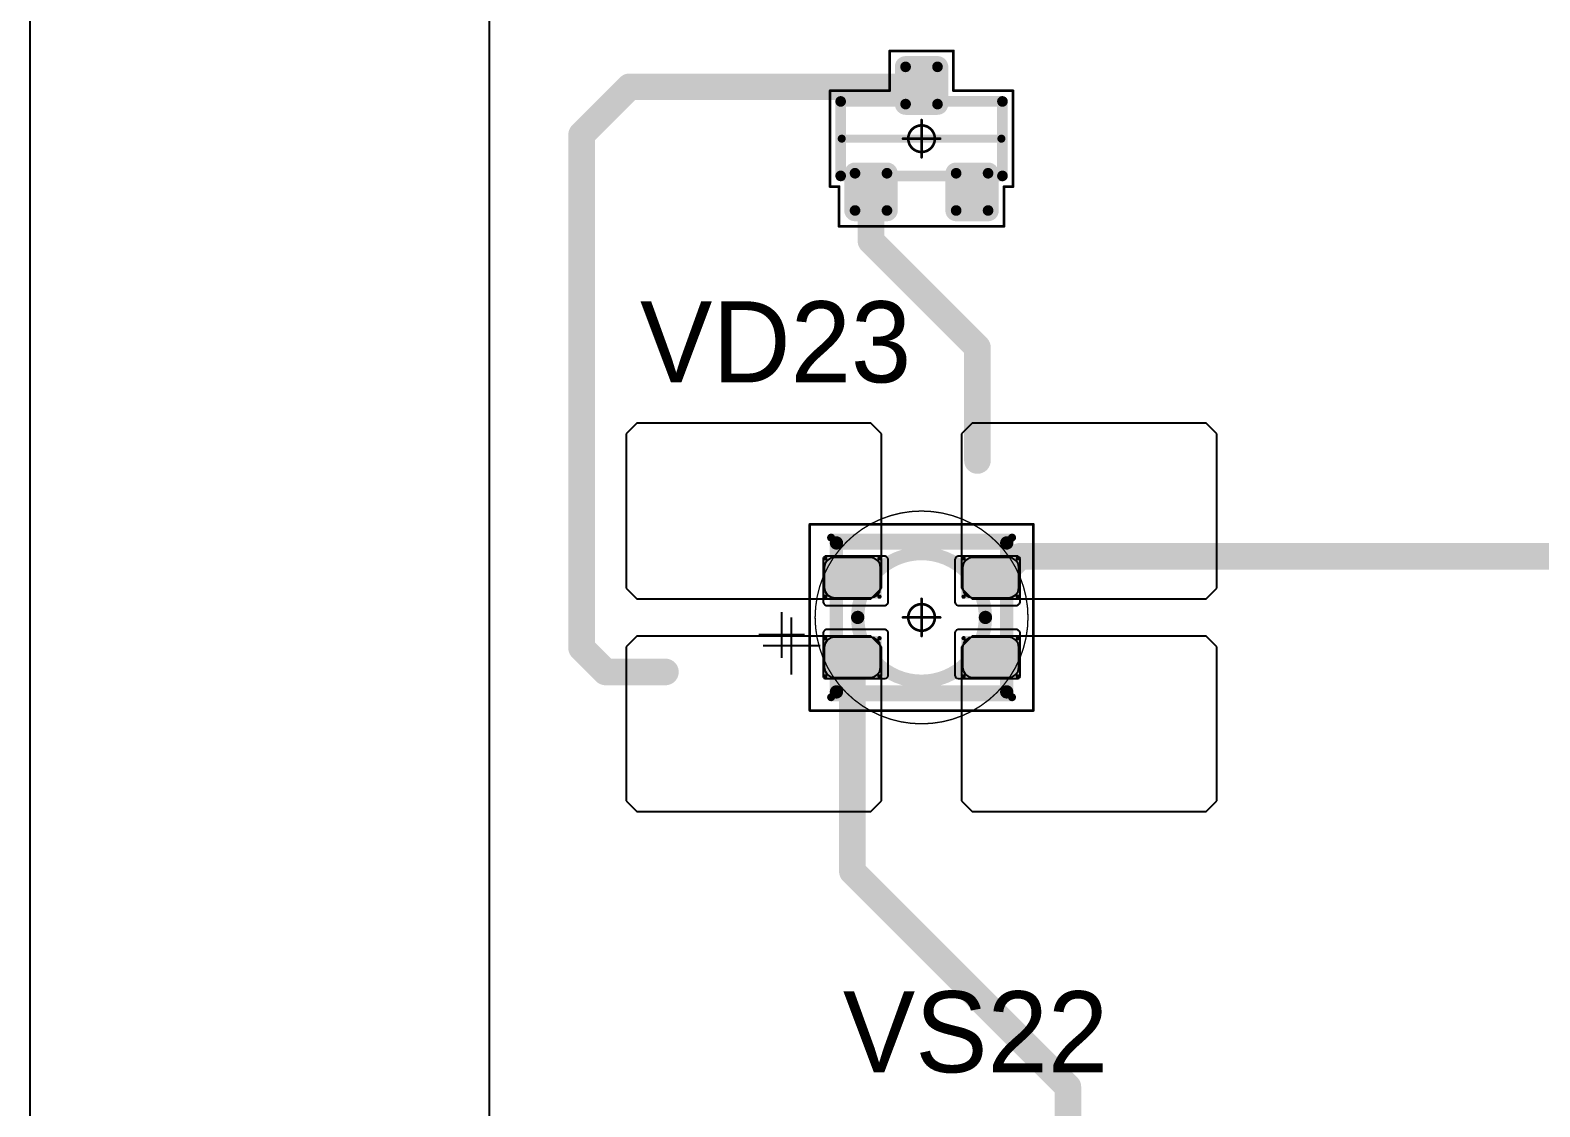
# Model space of a CAD drawing. Header units: millimetres. Extents: x 0 to 400, y 0 to 511.
# Drawn here: x 43.25 to 71.62, y 172.3 to 192.54 of the extents above; entities that cross this region are included whole.
import ezdxf

# ---------------------------------------------------------------- set-up
doc = ezdxf.new("R2010")
doc.units = ezdxf.units.MM
for name, color, linetype in [('Mechanical13', 56, 'Continuous'), ('Mechanical15', 56, 'Continuous'), ('Mechanical2', 216, 'Continuous'), ('TopLayer', 1, 'Continuous'), ('TopOverlay', 2, 'Continuous'), ('TopPaste', 8, 'Continuous'), ('TopSolder', 216, 'Continuous')]:
    doc.layers.add(name, color=color, linetype=linetype)

# ---------------------------------------------------------------- blocks, each defined once
blk = doc.blocks.new('SOT23_574')
at = {"layer": 'Mechanical13', "const_width": 0.2}
for points in [[(-0.7, 1.52), (0.7, 1.52)], [(-0.7, 1.52), (-0.7, -1.52)], [(0.7, 1.52), (0.7, -1.52)], [(-0.7, -1.52), (0.7, -1.52)]]:
    blk.add_lwpolyline(points, dxfattribs=at)
at = {"layer": 'Mechanical13', "const_width": 0.1}
for points in [[(-0.75, 1.52, 1), (-0.65, 1.52, 1)], [(-0.75, 1.52, 1), (-0.65, 1.52, 1)], [(0.65, 1.52, 1), (0.75, 1.52, 1)], [(0.65, 1.52, 1), (0.75, 1.52, 1)], [(-0.75, -1.52, 1), (-0.65, -1.52, 1)], [(-0.75, -1.52, 1), (-0.65, -1.52, 1)], [(0.65, -1.52, 1), (0.75, -1.52, 1)], [(0.65, -1.52, 1), (0.75, -1.52, 1)]]:
    blk.add_lwpolyline(points, format="xyb", close=True, dxfattribs=at)
at = {"layer": 'Mechanical15', "const_width": 0.05}
for points in [[(-0.9, 1.72), (-0.9, 1.55)], [(-0.9, 1.72), (0.9, 1.72)], [(0.9, 1.72), (0.9, 0.6)], [(-1.65, 1.55), (-1.65, -1.55)], [(-1.65, 1.55), (-0.9, 1.55)], [(0.9, 0.6), (1.65, 0.6)], [(1.65, 0.6), (1.65, -0.6)], [(0, 0.35), (0, -0.35)], [(-0.35, 0), (0.35, 0)], [(0.9, -0.6), (1.65, -0.6)], [(0.9, -0.6), (0.9, -1.72)], [(-1.65, -1.55), (-0.9, -1.55)], [(-0.9, -1.55), (-0.9, -1.72)], [(-0.9, -1.72), (0.9, -1.72)]]:
    blk.add_lwpolyline(points, dxfattribs=at)
at = {"layer": 'Mechanical15'}
for points, const_width in [([(-0.913, 1.72, 1), (-0.888, 1.72, 1)], 0.025), ([(-0.913, 1.72, 1), (-0.888, 1.72, 1)], 0.025), ([(0.888, 1.72, 1), (0.913, 1.72, 1)], 0.025), ([(0.888, 1.72, 1), (0.913, 1.72, 1)], 0.025), ([(-1.662, 1.55, 1), (-1.637, 1.55, 1)], 0.025), ([(-1.662, 1.55, 1), (-1.637, 1.55, 1)], 0.025), ([(-0.913, 1.55, 1), (-0.888, 1.55, 1)], 0.025), ([(-0.913, 1.55, 1), (-0.888, 1.55, 1)], 0.025), ([(0.888, 0.6, 1), (0.913, 0.6, 1)], 0.025), ([(0.888, 0.6, 1), (0.913, 0.6, 1)], 0.025), ([(1.637, 0.6, 1), (1.662, 0.6, 1)], 0.025), ([(1.637, 0.6, 1), (1.662, 0.6, 1)], 0.025), ([(-0.012, 0.35, 1), (0.012, 0.35, 1)], 0.025), ([(-0.362, 0, 1), (-0.337, 0, 1)], 0.025), ([(0.25, 0, 1), (-0.25, 0, 1)], 0.05), ([(-0.262, 0, 1), (-0.238, 0, 1)], 0.025), ([(0.238, 0, 1), (0.262, 0, 1)], 0.025), ([(0.337, 0, 1), (0.362, 0, 1)], 0.025), ([(-0.012, -0.35, 1), (0.012, -0.35, 1)], 0.025), ([(0.888, -0.6, 1), (0.913, -0.6, 1)], 0.025), ([(0.888, -0.6, 1), (0.913, -0.6, 1)], 0.025), ([(1.637, -0.6, 1), (1.662, -0.6, 1)], 0.025), ([(1.637, -0.6, 1), (1.662, -0.6, 1)], 0.025), ([(-1.662, -1.55, 1), (-1.637, -1.55, 1)], 0.025), ([(-1.662, -1.55, 1), (-1.637, -1.55, 1)], 0.025), ([(-0.913, -1.55, 1), (-0.888, -1.55, 1)], 0.025), ([(-0.913, -1.55, 1), (-0.888, -1.55, 1)], 0.025), ([(-0.913, -1.72, 1), (-0.888, -1.72, 1)], 0.025), ([(-0.913, -1.72, 1), (-0.888, -1.72, 1)], 0.025), ([(0.888, -1.72, 1), (0.913, -1.72, 1)], 0.025), ([(0.888, -1.72, 1), (0.913, -1.72, 1)], 0.025)]:
    blk.add_lwpolyline(points, format="xyb", close=True, dxfattribs=dict(at, const_width=const_width))
at = {"layer": 'TopLayer', "const_width": 0.1}
for points in [[(-1.4, 1.25, 1), (-1.3, 1.25, 1)], [(-0.7, 1.25, 1), (-0.6, 1.25, 1)], [(-1.4, 0.65, 1), (-1.3, 0.65, 1)], [(-0.7, 0.65, 1), (-0.6, 0.65, 1)], [(0.6, 0.3, 1), (0.7, 0.3, 1)], [(1.3, 0.3, 1), (1.4, 0.3, 1)], [(0.6, -0.3, 1), (0.7, -0.3, 1)], [(1.3, -0.3, 1), (1.4, -0.3, 1)], [(-1.4, -0.65, 1), (-1.3, -0.65, 1)], [(-0.7, -0.65, 1), (-0.6, -0.65, 1)], [(-1.4, -1.25, 1), (-1.3, -1.25, 1)], [(-0.7, -1.25, 1), (-0.6, -1.25, 1)]]:
    blk.add_lwpolyline(points, format="xyb", close=True, dxfattribs=at)
at = {"layer": 'TopLayer'}
for points in [[(-1.45, 1.25), (-1.45, 0.65), (-0.55, 1.25), (-0.55, 0.65)], [(-1.35, 1.35), (-1.35, 0.55), (-0.65, 1.35), (-0.65, 0.55)], [(0.55, 0.3), (0.55, -0.3), (1.45, 0.3), (1.45, -0.3)], [(0.65, 0.4), (0.65, -0.4), (1.35, 0.4), (1.35, -0.4)], [(-1.35, -0.55), (-1.35, -1.35), (-0.65, -0.55), (-0.65, -1.35)], [(-1.45, -0.65), (-1.45, -1.25), (-0.55, -0.65), (-0.55, -1.25)]]:
    blk.add_solid(points, dxfattribs=at)
at = {"layer": 'TopOverlay', "const_width": 0.15}
blk.add_lwpolyline([(0, 1.5), (0, -1.5)], dxfattribs=at)
at = {"layer": 'TopOverlay', "const_width": 0.075}
for points in [[(-0.038, 1.5, 1), (0.038, 1.5, 1)], [(-0.038, -1.5, 1), (0.038, -1.5, 1)]]:
    blk.add_lwpolyline(points, format="xyb", close=True, dxfattribs=at)
at = {"layer": 'TopPaste', "const_width": 0.075}
for points in [[(-1.387, 1.25, 1), (-1.313, 1.25, 1)], [(-0.687, 1.25, 1), (-0.613, 1.25, 1)], [(-1.387, 0.65, 1), (-1.313, 0.65, 1)], [(-0.687, 0.65, 1), (-0.613, 0.65, 1)], [(0.613, 0.3, 1), (0.687, 0.3, 1)], [(1.313, 0.3, 1), (1.387, 0.3, 1)], [(0.613, -0.3, 1), (0.687, -0.3, 1)], [(1.313, -0.3, 1), (1.387, -0.3, 1)], [(-1.387, -0.65, 1), (-1.313, -0.65, 1)], [(-0.687, -0.65, 1), (-0.613, -0.65, 1)], [(-1.387, -1.25, 1), (-1.313, -1.25, 1)], [(-0.687, -1.25, 1), (-0.613, -1.25, 1)]]:
    blk.add_lwpolyline(points, format="xyb", close=True, dxfattribs=at)
at = {"layer": 'TopPaste'}
for points in [[(-1.425, 1.25), (-1.425, 0.65), (-0.575, 1.25), (-0.575, 0.65)], [(-1.35, 1.325), (-1.35, 0.575), (-0.65, 1.325), (-0.65, 0.575)], [(0.575, 0.3), (0.575, -0.3), (1.425, 0.3), (1.425, -0.3)], [(0.65, 0.375), (0.65, -0.375), (1.35, 0.375), (1.35, -0.375)], [(-1.425, -0.65), (-1.425, -1.25), (-0.575, -0.65), (-0.575, -1.25)], [(-1.35, -0.575), (-1.35, -1.325), (-0.65, -0.575), (-0.65, -1.325)]]:
    blk.add_solid(points, dxfattribs=at)
at = {"layer": 'TopSolder', "const_width": 0.202}
for points in [[(-1.451, 1.25, 1), (-1.249, 1.25, 1)], [(-0.751, 1.25, 1), (-0.549, 1.25, 1)], [(-1.451, 0.65, 1), (-1.249, 0.65, 1)], [(-0.751, 0.65, 1), (-0.549, 0.65, 1)], [(0.549, 0.3, 1), (0.751, 0.3, 1)], [(1.249, 0.3, 1), (1.451, 0.3, 1)], [(0.549, -0.3, 1), (0.751, -0.3, 1)], [(1.249, -0.3, 1), (1.451, -0.3, 1)], [(-1.451, -0.65, 1), (-1.249, -0.65, 1)], [(-0.751, -0.65, 1), (-0.549, -0.65, 1)], [(-1.451, -1.25, 1), (-1.249, -1.25, 1)], [(-0.751, -1.25, 1), (-0.549, -1.25, 1)]]:
    blk.add_lwpolyline(points, format="xyb", close=True, dxfattribs=at)
at = {"layer": 'TopSolder'}
for points in [[(-1.35, 1.452), (-1.35, 0.448), (-0.65, 1.452), (-0.65, 0.448)], [(-1.552, 1.25), (-1.552, 0.65), (-0.448, 1.25), (-0.448, 0.65)], [(0.448, 0.3), (0.448, -0.3), (1.552, 0.3), (1.552, -0.3)], [(0.65, 0.502), (0.65, -0.502), (1.35, 0.502), (1.35, -0.502)], [(-1.35, -0.448), (-1.35, -1.452), (-0.65, -0.448), (-0.65, -1.452)], [(-1.552, -0.65), (-1.552, -1.25), (-0.448, -0.65), (-0.448, -1.25)]]:
    blk.add_solid(points, dxfattribs=at)
blk = doc.blocks.new('E65F_778')
at = {"layer": 'Mechanical13'}
for p, q in [((2.441, 1.071), (2.441, 0)), ((1.905, 0.536), (2.976, 0.536))]:
    blk.add_line(p, q, dxfattribs=at)
at = {"layer": 'Mechanical13', "const_width": 0.25}
for points in [[(-1.6, 1.4), (-1.6, -1.4)], [(1.6, 1.4), (-1.6, 1.4)], [(1.6, 1.4), (1.6, -1.4)], [(1.6, -1.4), (-1.6, -1.4)]]:
    blk.add_lwpolyline(points, dxfattribs=at)
at = {"layer": 'Mechanical13'}
for points, const_width in [([(-1.663, 1.4, 1), (-1.538, 1.4, 1)], 0.125), ([(-1.663, 1.4, 1), (-1.538, 1.4, 1)], 0.125), ([(1.537, 1.4, 1), (1.662, 1.4, 1)], 0.125), ([(1.537, 1.4, 1), (1.662, 1.4, 1)], 0.125), ([(1.2, 0, 1), (-1.2, 0, 1)], 0.25), ([(-1.263, 0, 1), (-1.138, 0, 1)], 0.125), ([(1.137, 0, 1), (1.262, 0, 1)], 0.125), ([(-1.663, -1.4, 1), (-1.538, -1.4, 1)], 0.125), ([(-1.663, -1.4, 1), (-1.538, -1.4, 1)], 0.125), ([(1.537, -1.4, 1), (1.662, -1.4, 1)], 0.125), ([(1.537, -1.4, 1), (1.662, -1.4, 1)], 0.125)]:
    blk.add_lwpolyline(points, format="xyb", close=True, dxfattribs=dict(at, const_width=const_width))
at = {"layer": 'Mechanical15', "const_width": 0.05}
for points in [[(2.1, 1.75), (-2.1, 1.75)], [(-2.1, 1.75), (-2.1, -1.75)], [(2.1, 1.75), (2.1, -1.75)], [(0, 0.35), (0, -0.35)], [(0, 0.35), (0, -0.35)], [(0.35, 0), (-0.35, 0)], [(0.35, 0), (-0.35, 0)], [(2.1, -1.75), (-2.1, -1.75)]]:
    blk.add_lwpolyline(points, dxfattribs=at)
at = {"layer": 'Mechanical15'}
for points, const_width in [([(-2.113, 1.75, 1), (-2.088, 1.75, 1)], 0.025), ([(-2.113, 1.75, 1), (-2.088, 1.75, 1)], 0.025), ([(2.087, 1.75, 1), (2.112, 1.75, 1)], 0.025), ([(2.087, 1.75, 1), (2.112, 1.75, 1)], 0.025), ([(-0.013, 0.35, 1), (0.012, 0.35, 1)], 0.025), ([(-0.013, 0.35, 1), (0.012, 0.35, 1)], 0.025), ([(-0.363, 0, 1), (-0.338, 0, 1)], 0.025), ([(-0.363, 0, 1), (-0.338, 0, 1)], 0.025), ([(0.25, 0, 1), (-0.25, 0, 1)], 0.05), ([(0.25, 0, 1), (-0.25, 0, 1)], 0.05), ([(-0.263, 0, 1), (-0.238, 0, 1)], 0.025), ([(-0.263, 0, 1), (-0.238, 0, 1)], 0.025), ([(0.237, 0, 1), (0.262, 0, 1)], 0.025), ([(0.237, 0, 1), (0.262, 0, 1)], 0.025), ([(0.337, 0, 1), (0.362, 0, 1)], 0.025), ([(0.337, 0, 1), (0.362, 0, 1)], 0.025), ([(-0.013, -0.35, 1), (0.012, -0.35, 1)], 0.025), ([(-0.013, -0.35, 1), (0.012, -0.35, 1)], 0.025), ([(-2.113, -1.75, 1), (-2.088, -1.75, 1)], 0.025), ([(-2.113, -1.75, 1), (-2.088, -1.75, 1)], 0.025), ([(2.087, -1.75, 1), (2.112, -1.75, 1)], 0.025), ([(2.087, -1.75, 1), (2.112, -1.75, 1)], 0.025)]:
    blk.add_lwpolyline(points, format="xyb", close=True, dxfattribs=dict(at, const_width=const_width))
at = {"layer": 'TopLayer'}
for p, q in [((-5.35, 3.65), (-5.55, 3.45)), ((-5.55, 3.45), (-5.55, 3.45)), ((-5.55, 3.45), (-5.55, 0.55)), ((-0.95, 3.65), (-5.35, 3.65)), ((-5.35, 3.65), (-5.35, 3.65)), ((-0.75, 3.45), (-0.95, 3.65)), ((-0.75, 0.55), (-0.75, 3.45)), ((0.95, 3.65), (0.75, 3.45)), ((0.75, 3.45), (0.75, 3.45)), ((0.75, 3.45), (0.75, 0.55)), ((5.35, 3.65), (0.95, 3.65)), ((0.95, 3.65), (0.95, 3.65)), ((5.55, 3.45), (5.35, 3.65)), ((5.55, 0.55), (5.55, 3.45)), ((-5.55, 0.55), (-5.35, 0.35)), ((-5.35, 0.35), (-0.95, 0.35)), ((-0.95, 0.35), (-0.75, 0.55)), ((0.75, 0.55), (0.95, 0.35)), ((0.95, 0.35), (5.35, 0.35)), ((5.35, 0.35), (5.55, 0.55)), ((-5.35, -0.35), (-5.55, -0.55)), ((-5.55, -0.55), (-5.55, -0.55)), ((-5.55, -0.55), (-5.55, -3.45)), ((-0.95, -0.35), (-5.35, -0.35)), ((-5.35, -0.35), (-5.35, -0.35)), ((-0.75, -0.55), (-0.95, -0.35)), ((-0.75, -3.45), (-0.75, -0.55)), ((0.95, -0.35), (0.75, -0.55)), ((0.75, -0.55), (0.75, -0.55)), ((0.75, -0.55), (0.75, -3.45)), ((5.35, -0.35), (0.95, -0.35)), ((0.95, -0.35), (0.95, -0.35)), ((5.55, -0.55), (5.35, -0.35)), ((5.55, -3.45), (5.55, -0.55)), ((-5.55, -3.45), (-5.35, -3.65)), ((-5.35, -3.65), (-0.95, -3.65)), ((-0.95, -3.65), (-0.75, -3.45)), ((0.75, -3.45), (0.95, -3.65)), ((0.95, -3.65), (5.35, -3.65)), ((5.35, -3.65), (5.55, -3.45))]:
    blk.add_line(p, q, dxfattribs=at)
at = {"layer": 'TopLayer', "const_width": 0.04}
for points in [[(-1.83, 1.11, 1), (-1.79, 1.11, 1)], [(-0.81, 1.11, 1), (-0.77, 1.11, 1)], [(0.77, 1.11, 1), (0.81, 1.11, 1)], [(1.79, 1.11, 1), (1.83, 1.11, 1)], [(-1.83, 0.39, 1), (-1.79, 0.39, 1)], [(-0.81, 0.39, 1), (-0.77, 0.39, 1)], [(0.77, 0.39, 1), (0.81, 0.39, 1)], [(1.79, 0.39, 1), (1.83, 0.39, 1)], [(-1.83, -0.39, 1), (-1.79, -0.39, 1)], [(-0.81, -0.39, 1), (-0.77, -0.39, 1)], [(0.77, -0.39, 1), (0.81, -0.39, 1)], [(1.79, -0.39, 1), (1.83, -0.39, 1)], [(-1.83, -1.11, 1), (-1.79, -1.11, 1)], [(-0.81, -1.11, 1), (-0.77, -1.11, 1)], [(0.77, -1.11, 1), (0.81, -1.11, 1)], [(1.79, -1.11, 1), (1.83, -1.11, 1)]]:
    blk.add_lwpolyline(points, format="xyb", close=True, dxfattribs=at)
at = {"layer": 'TopLayer'}
for points in [[(-1.81, 1.15), (-1.81, 0.35), (-0.79, 1.15), (-0.79, 0.35)], [(0.79, 1.15), (0.79, 0.35), (1.81, 1.15), (1.81, 0.35)], [(-1.85, 1.11), (-1.85, 0.39), (-0.75, 1.11), (-0.75, 0.39)], [(0.75, 1.11), (0.75, 0.39), (1.85, 1.11), (1.85, 0.39)], [(-1.85, -0.39), (-1.85, -1.11), (-0.75, -0.39), (-0.75, -1.11)], [(-1.81, -0.35), (-1.81, -1.15), (-0.79, -0.35), (-0.79, -1.15)], [(0.75, -0.39), (0.75, -1.11), (1.85, -0.39), (1.85, -1.11)], [(0.79, -0.35), (0.79, -1.15), (1.81, -0.35), (1.81, -1.15)]]:
    blk.add_solid(points, dxfattribs=at)
at = {"layer": 'TopOverlay'}
for p, q in [((2.628, 0.757), (2.628, -0.1)), ((2.2, 0.328), (3.057, 0.328))]:
    blk.add_line(p, q, dxfattribs=at)
at = {"layer": 'TopOverlay', "const_width": 0.15}
for points in [[(1.7, 1.5), (-1.7, 1.5)], [(1.7, -1.5), (-1.7, -1.5)]]:
    blk.add_lwpolyline(points, dxfattribs=at)
at = {"layer": 'TopOverlay', "const_width": 0.075}
for points in [[(-1.738, 1.5, 1), (-1.663, 1.5, 1)], [(1.662, 1.5, 1), (1.737, 1.5, 1)], [(-1.738, -1.5, 1), (-1.663, -1.5, 1)], [(1.662, -1.5, 1), (1.737, -1.5, 1)]]:
    blk.add_lwpolyline(points, format="xyb", close=True, dxfattribs=at)
at = {"layer": 'TopPaste'}
for p, q in [((-1.814, 1.011), (-1.829, 0.938)), ((-1.829, 0.938), (-1.829, 0.563)), ((-1.773, 1.073), (-1.814, 1.011)), ((-1.711, 1.114), (-1.773, 1.073)), ((-1.638, 1.129), (-1.711, 1.114)), ((-0.963, 1.129), (-1.638, 1.129)), ((-0.889, 1.114), (-0.963, 1.129)), ((-0.827, 1.073), (-0.889, 1.114)), ((-0.786, 1.011), (-0.827, 1.073)), ((-0.771, 0.938), (-0.786, 1.011)), ((-0.771, 0.563), (-0.771, 0.938)), ((0.786, 1.011), (0.771, 0.938)), ((0.771, 0.938), (0.771, 0.563)), ((0.827, 1.073), (0.786, 1.011)), ((0.889, 1.114), (0.827, 1.073)), ((0.962, 1.129), (0.889, 1.114)), ((1.637, 1.129), (0.962, 1.129)), ((1.711, 1.114), (1.637, 1.129)), ((1.773, 1.073), (1.711, 1.114)), ((1.814, 1.011), (1.773, 1.073)), ((1.829, 0.938), (1.814, 1.011)), ((1.829, 0.563), (1.829, 0.938)), ((-1.829, 0.563), (-1.814, 0.489)), ((-1.814, 0.489), (-1.773, 0.427)), ((-1.773, 0.427), (-1.711, 0.386)), ((-1.711, 0.386), (-1.638, 0.371)), ((-1.638, 0.371), (-0.963, 0.371)), ((-0.963, 0.371), (-0.889, 0.386)), ((-0.889, 0.386), (-0.827, 0.427)), ((-0.827, 0.427), (-0.786, 0.489)), ((-0.786, 0.489), (-0.771, 0.563)), ((0.771, 0.563), (0.786, 0.489)), ((0.786, 0.489), (0.827, 0.427)), ((0.827, 0.427), (0.889, 0.386)), ((0.889, 0.386), (0.962, 0.371)), ((0.962, 0.371), (1.637, 0.371)), ((1.637, 0.371), (1.711, 0.386)), ((1.711, 0.386), (1.773, 0.427)), ((1.773, 0.427), (1.814, 0.489)), ((1.814, 0.489), (1.829, 0.563)), ((-1.814, -0.489), (-1.829, -0.563)), ((-1.829, -0.563), (-1.829, -0.938)), ((-1.773, -0.427), (-1.814, -0.489)), ((-1.711, -0.386), (-1.773, -0.427)), ((-1.638, -0.371), (-1.711, -0.386)), ((-0.963, -0.371), (-1.638, -0.371)), ((-0.889, -0.386), (-0.963, -0.371)), ((-0.827, -0.427), (-0.889, -0.386)), ((-0.786, -0.489), (-0.827, -0.427)), ((-0.771, -0.563), (-0.786, -0.489)), ((-0.771, -0.938), (-0.771, -0.563)), ((0.786, -0.489), (0.771, -0.563)), ((0.771, -0.563), (0.771, -0.938)), ((0.827, -0.427), (0.786, -0.489)), ((0.889, -0.386), (0.827, -0.427)), ((0.962, -0.371), (0.889, -0.386)), ((1.637, -0.371), (0.962, -0.371)), ((1.711, -0.386), (1.637, -0.371)), ((1.773, -0.427), (1.711, -0.386)), ((1.814, -0.489), (1.773, -0.427)), ((1.829, -0.563), (1.814, -0.489)), ((1.829, -0.938), (1.829, -0.563)), ((-1.829, -0.938), (-1.814, -1.011)), ((-1.814, -1.011), (-1.773, -1.073)), ((-1.773, -1.073), (-1.711, -1.114)), ((-1.711, -1.114), (-1.638, -1.129)), ((-1.638, -1.129), (-0.963, -1.129)), ((-0.963, -1.129), (-0.889, -1.114)), ((-0.889, -1.114), (-0.827, -1.073)), ((-0.827, -1.073), (-0.786, -1.011)), ((-0.786, -1.011), (-0.771, -0.938)), ((0.771, -0.938), (0.786, -1.011)), ((0.786, -1.011), (0.827, -1.073)), ((0.827, -1.073), (0.889, -1.114)), ((0.889, -1.114), (0.962, -1.129)), ((0.962, -1.129), (1.637, -1.129)), ((1.637, -1.129), (1.711, -1.114)), ((1.711, -1.114), (1.773, -1.073)), ((1.773, -1.073), (1.814, -1.011)), ((1.814, -1.011), (1.829, -0.938))]:
    blk.add_line(p, q, dxfattribs=at)
at = {"layer": 'TopSolder'}
for p, q in [((-1.828, 1.143), (-1.842, 1.129)), ((-1.81, 1.151), (-1.828, 1.143)), ((-1.8, 1.151), (-1.81, 1.151)), ((-0.7, 1.151), (-1.8, 1.151)), ((-0.685, 1.151), (-0.7, 1.151)), ((-0.7, 1.151), (-0.7, 1.151)), ((-0.658, 1.139), (-0.685, 1.151)), ((-0.636, 1.118), (-0.658, 1.139)), ((0.657, 1.139), (0.636, 1.118)), ((0.685, 1.151), (0.657, 1.139)), ((0.7, 1.151), (0.685, 1.151)), ((1.8, 1.151), (0.7, 1.151)), ((1.81, 1.151), (1.8, 1.151)), ((1.8, 1.151), (1.8, 1.151)), ((1.828, 1.143), (1.81, 1.151)), ((1.842, 1.129), (1.828, 1.143)), ((-1.842, 1.129), (-1.85, 1.111)), ((-1.85, 1.111), (-1.85, 1.101)), ((-1.85, 1.101), (-1.85, 1.101)), ((-1.85, 1.101), (-1.85, 0.301)), ((-0.625, 1.09), (-0.636, 1.118)), ((-0.625, 1.076), (-0.625, 1.09)), ((-0.625, 0.301), (-0.625, 1.076)), ((0.636, 1.118), (0.625, 1.09)), ((0.625, 1.09), (0.625, 1.076)), ((0.625, 1.076), (0.625, 1.076)), ((0.625, 1.076), (0.625, 0.301)), ((1.85, 1.111), (1.842, 1.129)), ((1.85, 1.101), (1.85, 1.111)), ((1.85, 0.301), (1.85, 1.101)), ((-1.85, 0.301), (-1.85, 0.286)), ((-1.85, 0.286), (-1.839, 0.258)), ((-0.636, 0.258), (-0.625, 0.286)), ((-0.625, 0.286), (-0.625, 0.301)), ((-0.625, 0.301), (-0.625, 0.301)), ((0.625, 0.301), (0.625, 0.286)), ((0.625, 0.286), (0.636, 0.258)), ((1.839, 0.258), (1.85, 0.286)), ((1.85, 0.286), (1.85, 0.301)), ((1.85, 0.301), (1.85, 0.301)), ((-1.839, 0.258), (-1.818, 0.237)), ((-1.818, 0.237), (-1.79, 0.226)), ((-1.79, 0.226), (-1.775, 0.226)), ((-1.775, 0.226), (-1.775, 0.226)), ((-1.775, 0.226), (-0.7, 0.226)), ((-0.7, 0.226), (-0.685, 0.226)), ((-0.685, 0.226), (-0.658, 0.237)), ((-0.658, 0.237), (-0.636, 0.258)), ((0.636, 0.258), (0.657, 0.237)), ((0.657, 0.237), (0.685, 0.226)), ((0.685, 0.226), (0.7, 0.226)), ((0.7, 0.226), (0.7, 0.226)), ((0.7, 0.226), (1.775, 0.226)), ((1.775, 0.226), (1.79, 0.226)), ((1.79, 0.226), (1.817, 0.237)), ((1.817, 0.237), (1.839, 0.258)), ((-1.839, -0.257), (-1.85, -0.285)), ((-1.818, -0.236), (-1.839, -0.257)), ((-1.79, -0.224), (-1.818, -0.236)), ((-1.775, -0.224), (-1.79, -0.224)), ((-0.7, -0.224), (-1.775, -0.224)), ((-0.685, -0.224), (-0.7, -0.224)), ((-0.7, -0.224), (-0.7, -0.224)), ((-0.658, -0.236), (-0.685, -0.224)), ((-0.636, -0.257), (-0.658, -0.236)), ((-0.625, -0.285), (-0.636, -0.257)), ((0.636, -0.257), (0.625, -0.285)), ((0.657, -0.236), (0.636, -0.257)), ((0.685, -0.224), (0.657, -0.236)), ((0.7, -0.224), (0.685, -0.224)), ((1.775, -0.224), (0.7, -0.224)), ((1.79, -0.224), (1.775, -0.224)), ((1.775, -0.224), (1.775, -0.224)), ((1.817, -0.236), (1.79, -0.224)), ((1.839, -0.257), (1.817, -0.236)), ((1.85, -0.285), (1.839, -0.257)), ((-1.85, -0.285), (-1.85, -0.299)), ((-1.85, -0.299), (-1.85, -0.299)), ((-1.85, -0.299), (-1.85, -1.099)), ((-0.625, -0.299), (-0.625, -0.285)), ((-0.625, -1.074), (-0.625, -0.299)), ((0.625, -0.285), (0.625, -0.299)), ((0.625, -0.299), (0.625, -0.299)), ((0.625, -0.299), (0.625, -1.074)), ((1.85, -0.299), (1.85, -0.285)), ((1.85, -1.099), (1.85, -0.299)), ((-1.85, -1.099), (-1.85, -1.109)), ((-1.85, -1.109), (-1.842, -1.128)), ((-1.842, -1.128), (-1.828, -1.142)), ((-0.658, -1.138), (-0.636, -1.117)), ((-0.636, -1.117), (-0.625, -1.089)), ((-0.625, -1.089), (-0.625, -1.074)), ((-0.625, -1.074), (-0.625, -1.074)), ((0.625, -1.074), (0.625, -1.089)), ((0.625, -1.089), (0.636, -1.117)), ((0.636, -1.117), (0.657, -1.138)), ((1.828, -1.142), (1.842, -1.128)), ((1.842, -1.128), (1.85, -1.109)), ((1.85, -1.109), (1.85, -1.099)), ((1.85, -1.099), (1.85, -1.099)), ((-1.828, -1.142), (-1.81, -1.149)), ((-1.81, -1.149), (-1.8, -1.149)), ((-1.8, -1.149), (-0.7, -1.149)), ((-1.8, -1.149), (-1.8, -1.149)), ((-0.7, -1.149), (-0.685, -1.149)), ((-0.685, -1.149), (-0.658, -1.138)), ((0.657, -1.138), (0.685, -1.149)), ((0.685, -1.149), (0.7, -1.149)), ((0.7, -1.149), (1.8, -1.149)), ((0.7, -1.149), (0.7, -1.149)), ((1.8, -1.149), (1.81, -1.149)), ((1.81, -1.149), (1.828, -1.142))]:
    blk.add_line(p, q, dxfattribs=at)

msp = doc.modelspace()

# ---------------------------------------------------------------- linework, layer by layer
at = {"layer": 'Mechanical2'}
for points, const_width in [([(62, 181.5, 1), (58, 181.5, 1)], 0.0254), ([(60, 183.5, 1), (60, 183.5, 1)], 0.0005), ([(57.994, 181.5, 1), (58.006, 181.5, 1)], 0.0127), ([(58, 181.5, 1), (58, 181.5, 1)], 0.0005), ([(61.994, 181.5, 1), (62.006, 181.5, 1)], 0.0127), ([(62, 181.5, 1), (62, 181.5, 1)], 0.0005), ([(60, 179.5, 1), (60, 179.5, 1)], 0.0005)]:
    msp.add_lwpolyline(points, format="xyb", close=True, dxfattribs=dict(at, const_width=const_width))
at = {"layer": 'Mechanical2', "const_width": 0.001}
for points in [[(60, 179.5), (60, 183.5)], [(58, 181.5), (62, 181.5)]]:
    msp.add_lwpolyline(points, dxfattribs=at)
at = {"layer": 'TopLayer'}
for p, q in [((51.875, 354.6), (51.875, 16.5)), ((43.25, 8), (43.25, 346))]:
    msp.add_line(p, q, dxfattribs=at)
at = {"layer": 'TopLayer', "const_width": 0.5}
for points in [[(53.612, 190.575), (54.512, 191.475)], [(54.512, 191.475), (59.912, 191.475)], [(53.612, 180.925), (53.612, 190.575)], [(59.05, 188.575), (59.05, 189.5)], [(59.05, 188.575), (61.05, 186.575)], [(61.05, 184.45), (61.05, 186.575)], [(61.45, 182.25), (61.85, 182.65)], [(61.85, 182.65), (73.612, 182.65)], [(61.3, 182.25), (61.45, 182.25)], [(53.612, 180.925), (54.062, 180.475)], [(58.7, 176.725), (58.7, 180.75)], [(54.062, 180.475), (55.187, 180.475)], [(58.7, 176.725), (62.75, 172.675)], [(62.75, 164.725), (62.75, 172.675)]]:
    msp.add_lwpolyline(points, dxfattribs=at)
at = {"layer": 'TopLayer', "const_width": 0.25}
for points in [[(54.387, 191.475, 1), (54.637, 191.475, 1)], [(54.387, 191.475, 1), (54.637, 191.475, 1)], [(59.787, 191.475, 1), (60.037, 191.475, 1)], [(53.487, 190.575, 1), (53.737, 190.575, 1)], [(53.487, 190.575, 1), (53.737, 190.575, 1)], [(58.925, 189.5, 1), (59.175, 189.5, 1)], [(58.925, 188.575, 1), (59.175, 188.575, 1)], [(58.925, 188.575, 1), (59.175, 188.575, 1)], [(60.925, 186.575, 1), (61.175, 186.575, 1)], [(60.925, 186.575, 1), (61.175, 186.575, 1)], [(60.925, 184.45, 1), (61.175, 184.45, 1)], [(61.725, 182.65, 1), (61.975, 182.65, 1)], [(61.725, 182.65, 1), (61.975, 182.65, 1)], [(61.175, 182.25, 1), (61.425, 182.25, 1)], [(61.325, 182.25, 1), (61.575, 182.25, 1)], [(61.325, 182.25, 1), (61.575, 182.25, 1)], [(53.487, 180.925, 1), (53.737, 180.925, 1)], [(53.487, 180.925, 1), (53.737, 180.925, 1)], [(58.575, 180.75, 1), (58.825, 180.75, 1)], [(53.937, 180.475, 1), (54.187, 180.475, 1)], [(53.937, 180.475, 1), (54.187, 180.475, 1)], [(55.062, 180.475, 1), (55.312, 180.475, 1)], [(58.575, 176.725, 1), (58.825, 176.725, 1)], [(58.575, 176.725, 1), (58.825, 176.725, 1)], [(62.625, 172.675, 1), (62.875, 172.675, 1)], [(62.625, 172.675, 1), (62.875, 172.675, 1)]]:
    msp.add_lwpolyline(points, format="xyb", close=True, dxfattribs=at)

# ---------------------------------------------------------------- block references
for name, p, rotation in [('SOT23_574', (60, 190.5), 90), ('E65F_778', (60, 181.5), 180)]:
    msp.add_blockref(name, p, dxfattribs=dict(rotation=rotation))

# ---------------------------------------------------------------- texts
at = {"layer": 'TopOverlay'}
for s, p in [('VD23', (54.709, 185.919)), ('VS22', (58.522, 172.949))]:
    msp.add_text(s, height=1.524, dxfattribs=at).set_placement(p)

doc.saveas('drawing.dxf')
